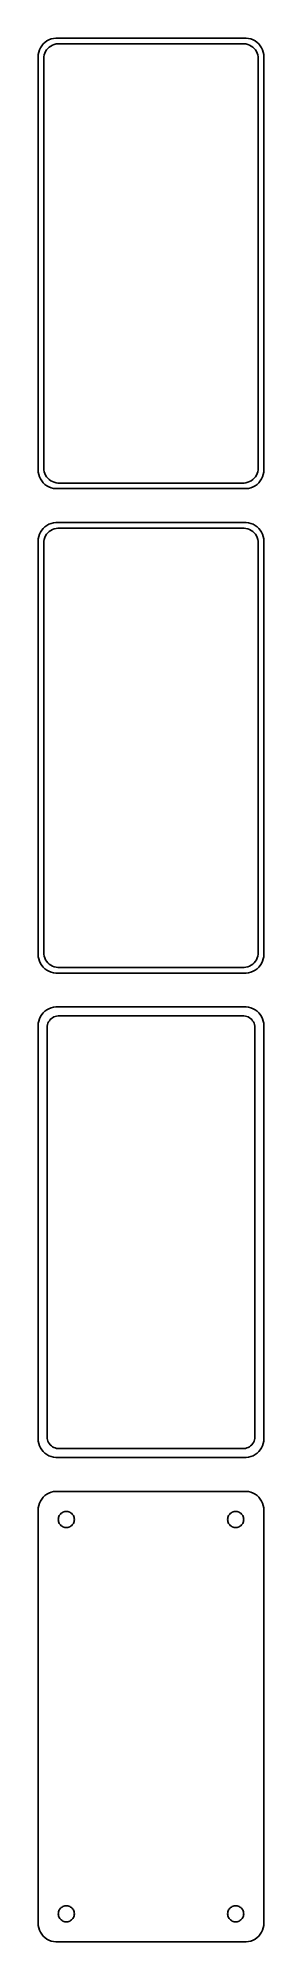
# Model space of a CAD drawing. Header units: metres. Extents: x -30 to 30, y 456 to 963.
import ezdxf

# ---------------------------------------------------------------- set-up
doc = ezdxf.new("R2010")
doc.units = ezdxf.units.M

msp = doc.modelspace()

# ---------------------------------------------------------------- linework, layer by layer
for p, q in [((-29.9606, 958.627), (-30, 958)), ((-29.8429, 959.243), (-29.9606, 958.627)), ((-29.6489, 959.841), (-29.8429, 959.243)), ((-29.3815, 960.409), (-29.6489, 959.841)), ((-29.0451, 960.939), (-29.3815, 960.409)), ((-28.6448, 961.423), (-29.0451, 960.939)), ((-28.1871, 961.853), (-28.6448, 961.423)), ((-28.4684, 958.001), (-28.3743, 958.495)), ((-28.3743, 958.495), (-28.2191, 958.972)), ((-28.2191, 958.972), (-28.0052, 959.427)), ((-27.6791, 962.222), (-28.1871, 961.853)), ((-28.0052, 959.427), (-27.7361, 959.851)), ((-27.7361, 959.851), (-27.4159, 960.238)), ((-27.1289, 962.524), (-27.6791, 962.222)), ((-27.4159, 960.238), (-27.0497, 960.582)), ((-26.5451, 962.755), (-27.1289, 962.524)), ((-27.0497, 960.582), (-26.6433, 960.877)), ((-26.6433, 960.877), (-26.2031, 961.119)), ((-25.9369, 962.911), (-26.5451, 962.755)), ((-26.2031, 961.119), (-25.7361, 961.304)), ((-25.3139, 962.99), (-25.9369, 962.911)), ((-25.7361, 961.304), (-25.2495, 961.429)), ((25.3139, 962.99), (-25.3139, 962.99)), ((-25.2495, 961.429), (-24.7512, 961.492)), ((-24.7512, 961.492), (24.7512, 961.492)), ((24.7512, 961.492), (25.2495, 961.429)), ((25.2495, 961.429), (25.7361, 961.304)), ((25.9369, 962.911), (25.3139, 962.99)), ((25.7361, 961.304), (26.2031, 961.119)), ((26.5451, 962.755), (25.9369, 962.911)), ((26.2031, 961.119), (26.6433, 960.877)), ((27.1289, 962.524), (26.5451, 962.755)), ((26.6433, 960.877), (27.0497, 960.582)), ((27.0497, 960.582), (27.4159, 960.238)), ((27.6791, 962.222), (27.1289, 962.524)), ((27.4159, 960.238), (27.7361, 959.851)), ((28.1871, 961.853), (27.6791, 962.222)), ((27.7361, 959.851), (28.0052, 959.427)), ((28.0052, 959.427), (28.2191, 958.972)), ((28.6448, 961.423), (28.1871, 961.853)), ((28.2191, 958.972), (28.3743, 958.495)), ((28.3743, 958.495), (28.4684, 958.001)), ((29.0451, 960.939), (28.6448, 961.423)), ((29.3815, 960.409), (29.0451, 960.939)), ((29.6489, 959.841), (29.3815, 960.409)), ((29.8429, 959.243), (29.6489, 959.841)), ((29.9606, 958.627), (29.8429, 959.243)), ((30, 958), (29.9606, 958.627)), ((-30, 958), (-30, 848)), ((-28.5, 957.5), (-28.4684, 958.001)), ((-28.5, 848.5), (-28.5, 957.5)), ((28.4684, 958.001), (28.5, 957.5)), ((28.5, 957.5), (28.5, 848.5)), ((30, 848), (30, 958)), ((-30, 848), (-29.9606, 847.373)), ((-29.9606, 847.373), (-29.8429, 846.757)), ((-29.8429, 846.757), (-29.6489, 846.159)), ((-28.4684, 847.999), (-28.5, 848.5)), ((-28.3743, 847.505), (-28.4684, 847.999)), ((-28.2191, 847.028), (-28.3743, 847.505)), ((-28.0052, 846.573), (-28.2191, 847.028)), ((28.2191, 847.028), (28.0052, 846.573)), ((28.3743, 847.505), (28.2191, 847.028)), ((28.4684, 847.999), (28.3743, 847.505)), ((28.5, 848.5), (28.4684, 847.999)), ((29.6489, 846.159), (29.8429, 846.757)), ((29.8429, 846.757), (29.9606, 847.373)), ((29.9606, 847.373), (30, 848)), ((-29.6489, 846.159), (-29.3815, 845.591)), ((-29.3815, 845.591), (-29.0451, 845.061)), ((-29.0451, 845.061), (-28.6448, 844.577)), ((-28.6448, 844.577), (-28.1871, 844.147)), ((-28.1871, 844.147), (-27.6791, 843.778)), ((-27.7361, 846.149), (-28.0052, 846.573)), ((-27.4159, 845.762), (-27.7361, 846.149)), ((-27.6791, 843.778), (-27.1289, 843.476)), ((-27.0497, 845.418), (-27.4159, 845.762)), ((-27.1289, 843.476), (-26.5451, 843.245)), ((-26.6433, 845.123), (-27.0497, 845.418)), ((-26.2031, 844.881), (-26.6433, 845.123)), ((-26.5451, 843.245), (-25.9369, 843.089)), ((-25.7361, 844.696), (-26.2031, 844.881)), ((-25.9369, 843.089), (-25.3139, 843.01)), ((-25.2495, 844.571), (-25.7361, 844.696)), ((-25.3139, 843.01), (25.3139, 843.01)), ((-24.7512, 844.508), (-25.2495, 844.571)), ((24.7512, 844.508), (-24.7512, 844.508)), ((25.2495, 844.571), (24.7512, 844.508)), ((25.7361, 844.696), (25.2495, 844.571)), ((25.3139, 843.01), (25.9369, 843.089)), ((26.2031, 844.881), (25.7361, 844.696)), ((25.9369, 843.089), (26.5451, 843.245)), ((26.6433, 845.123), (26.2031, 844.881)), ((26.5451, 843.245), (27.1289, 843.476)), ((27.0497, 845.418), (26.6433, 845.123)), ((27.4159, 845.762), (27.0497, 845.418)), ((27.1289, 843.476), (27.6791, 843.778)), ((27.7361, 846.149), (27.4159, 845.762)), ((27.6791, 843.778), (28.1871, 844.147)), ((28.0052, 846.573), (27.7361, 846.149)), ((28.1871, 844.147), (28.6448, 844.577)), ((28.6448, 844.577), (29.0451, 845.061)), ((29.0451, 845.061), (29.3815, 845.591)), ((29.3815, 845.591), (29.6489, 846.159)), ((-29.0451, 831.939), (-29.3815, 831.409)), ((-28.6448, 832.423), (-29.0451, 831.939)), ((-28.1871, 832.853), (-28.6448, 832.423)), ((-27.6791, 833.222), (-28.1871, 832.853)), ((-27.1289, 833.524), (-27.6791, 833.222)), ((-27.4159, 831.238), (-27.0497, 831.582)), ((-26.5451, 833.755), (-27.1289, 833.524)), ((-27.0497, 831.582), (-26.6433, 831.877)), ((-26.6433, 831.877), (-26.2031, 832.119)), ((-25.9369, 833.911), (-26.5451, 833.755)), ((-26.2031, 832.119), (-25.7361, 832.304)), ((-25.3139, 833.99), (-25.9369, 833.911)), ((-25.7361, 832.304), (-25.2495, 832.429)), ((25.3139, 833.99), (-25.3139, 833.99)), ((-25.2495, 832.429), (-24.7512, 832.492)), ((-24.7512, 832.492), (24.7512, 832.492)), ((24.7512, 832.492), (25.2495, 832.429)), ((25.2495, 832.429), (25.7361, 832.304)), ((25.9369, 833.911), (25.3139, 833.99)), ((25.7361, 832.304), (26.2031, 832.119)), ((26.5451, 833.755), (25.9369, 833.911)), ((26.2031, 832.119), (26.6433, 831.877)), ((27.1289, 833.524), (26.5451, 833.755)), ((26.6433, 831.877), (27.0497, 831.582)), ((27.0497, 831.582), (27.4159, 831.238)), ((27.6791, 833.222), (27.1289, 833.524)), ((28.1871, 832.853), (27.6791, 833.222)), ((28.6448, 832.423), (28.1871, 832.853)), ((29.0451, 831.939), (28.6448, 832.423)), ((29.3815, 831.409), (29.0451, 831.939)), ((-29.9606, 829.627), (-30, 829)), ((-30, 829), (-30, 719)), ((-29.8429, 830.243), (-29.9606, 829.627)), ((-29.6489, 830.841), (-29.8429, 830.243)), ((-29.3815, 831.409), (-29.6489, 830.841)), ((-28.5, 828.5), (-28.4684, 829.001)), ((-28.5, 719.5), (-28.5, 828.5)), ((-28.4684, 829.001), (-28.3743, 829.495)), ((-28.3743, 829.495), (-28.2191, 829.972)), ((-28.2191, 829.972), (-28.0052, 830.427)), ((-28.0052, 830.427), (-27.7361, 830.851)), ((-27.7361, 830.851), (-27.4159, 831.238)), ((27.4159, 831.238), (27.7361, 830.851)), ((27.7361, 830.851), (28.0052, 830.427)), ((28.0052, 830.427), (28.2191, 829.972)), ((28.2191, 829.972), (28.3743, 829.495)), ((28.3743, 829.495), (28.4684, 829.001)), ((28.4684, 829.001), (28.5, 828.5)), ((28.5, 828.5), (28.5, 719.5)), ((29.6489, 830.841), (29.3815, 831.409)), ((29.8429, 830.243), (29.6489, 830.841)), ((29.9606, 829.627), (29.8429, 830.243)), ((30, 829), (29.9606, 829.627)), ((30, 719), (30, 829)), ((-30, 719), (-29.9606, 718.373)), ((-29.9606, 718.373), (-29.8429, 717.757)), ((-29.8429, 717.757), (-29.6489, 717.159)), ((-29.6489, 717.159), (-29.3815, 716.591)), ((-29.3815, 716.591), (-29.0451, 716.061)), ((-29.0451, 716.061), (-28.6448, 715.577)), ((-28.6448, 715.577), (-28.1871, 715.147)), ((-28.4684, 718.999), (-28.5, 719.5)), ((-28.3743, 718.505), (-28.4684, 718.999)), ((-28.2191, 718.028), (-28.3743, 718.505)), ((-28.0052, 717.573), (-28.2191, 718.028)), ((-28.1871, 715.147), (-27.6791, 714.778)), ((-27.7361, 717.149), (-28.0052, 717.573)), ((-27.4159, 716.762), (-27.7361, 717.149)), ((-27.0497, 716.418), (-27.4159, 716.762)), ((-26.6433, 716.123), (-27.0497, 716.418)), ((-26.2031, 715.881), (-26.6433, 716.123)), ((-25.7361, 715.696), (-26.2031, 715.881)), ((-25.2495, 715.571), (-25.7361, 715.696)), ((-24.7512, 715.508), (-25.2495, 715.571)), ((24.7512, 715.508), (-24.7512, 715.508)), ((25.2495, 715.571), (24.7512, 715.508)), ((25.7361, 715.696), (25.2495, 715.571)), ((26.2031, 715.881), (25.7361, 715.696)), ((26.6433, 716.123), (26.2031, 715.881)), ((27.0497, 716.418), (26.6433, 716.123)), ((27.4159, 716.762), (27.0497, 716.418)), ((27.7361, 717.149), (27.4159, 716.762)), ((27.6791, 714.778), (28.1871, 715.147)), ((28.0052, 717.573), (27.7361, 717.149)), ((28.2191, 718.028), (28.0052, 717.573)), ((28.1871, 715.147), (28.6448, 715.577)), ((28.3743, 718.505), (28.2191, 718.028)), ((28.4684, 718.999), (28.3743, 718.505)), ((28.5, 719.5), (28.4684, 718.999)), ((28.6448, 715.577), (29.0451, 716.061)), ((29.0451, 716.061), (29.3815, 716.591)), ((29.3815, 716.591), (29.6489, 717.159)), ((29.6489, 717.159), (29.8429, 717.757)), ((29.8429, 717.757), (29.9606, 718.373)), ((29.9606, 718.373), (30, 719)), ((-27.6791, 714.778), (-27.1289, 714.476)), ((-27.1289, 714.476), (-26.5451, 714.245)), ((-26.5451, 714.245), (-25.9369, 714.089)), ((-25.9369, 714.089), (-25.3139, 714.01)), ((-25.3139, 714.01), (25.3139, 714.01)), ((25.3139, 714.01), (25.9369, 714.089)), ((25.9369, 714.089), (26.5451, 714.245)), ((26.5451, 714.245), (27.1289, 714.476)), ((27.1289, 714.476), (27.6791, 714.778)), ((-26.5451, 704.755), (-27.1289, 704.524)), ((-25.9369, 704.911), (-26.5451, 704.755)), ((-25.3139, 704.99), (-25.9369, 704.911)), ((25.3139, 704.99), (-25.3139, 704.99)), ((25.9369, 704.911), (25.3139, 704.99)), ((26.5451, 704.755), (25.9369, 704.911)), ((27.1289, 704.524), (26.5451, 704.755)), ((-29.9606, 700.627), (-30, 700)), ((-30, 700), (-30, 590)), ((-29.8429, 701.243), (-29.9606, 700.627)), ((-29.6489, 701.841), (-29.8429, 701.243)), ((-29.3815, 702.409), (-29.6489, 701.841)), ((-29.0451, 702.939), (-29.3815, 702.409)), ((-28.6448, 703.423), (-29.0451, 702.939)), ((-28.1871, 703.853), (-28.6448, 703.423)), ((-27.6791, 704.222), (-28.1871, 703.853)), ((-27.1289, 704.524), (-27.6791, 704.222)), ((-27.6129, 699.5), (-27.5884, 699.89)), ((-27.5884, 699.89), (-27.5151, 700.274)), ((-27.5151, 700.274), (-27.3943, 700.646)), ((-27.3943, 700.646), (-27.2279, 701)), ((-27.2279, 701), (-27.0184, 701.33)), ((-27.0184, 701.33), (-26.7692, 701.631)), ((-26.7692, 701.631), (-26.4842, 701.899)), ((-26.4842, 701.899), (-26.168, 702.128)), ((-26.168, 702.128), (-25.8254, 702.317)), ((-25.8254, 702.317), (-25.4619, 702.461)), ((-25.4619, 702.461), (-25.0833, 702.558)), ((-25.0833, 702.558), (-24.6954, 702.607)), ((-24.6954, 702.607), (24.6954, 702.607)), ((24.6954, 702.607), (25.0833, 702.558)), ((25.0833, 702.558), (25.4619, 702.461)), ((25.4619, 702.461), (25.8254, 702.317)), ((25.8254, 702.317), (26.168, 702.128)), ((26.168, 702.128), (26.4842, 701.899)), ((26.4842, 701.899), (26.7692, 701.631)), ((26.7692, 701.631), (27.0184, 701.33)), ((27.0184, 701.33), (27.2279, 701)), ((27.6791, 704.222), (27.1289, 704.524)), ((27.2279, 701), (27.3943, 700.646)), ((27.3943, 700.646), (27.5151, 700.274)), ((27.5151, 700.274), (27.5884, 699.89)), ((27.5884, 699.89), (27.6129, 699.5)), ((28.1871, 703.853), (27.6791, 704.222)), ((28.6448, 703.423), (28.1871, 703.853)), ((29.0451, 702.939), (28.6448, 703.423)), ((29.3815, 702.409), (29.0451, 702.939)), ((29.6489, 701.841), (29.3815, 702.409)), ((29.8429, 701.243), (29.6489, 701.841)), ((29.9606, 700.627), (29.8429, 701.243)), ((30, 700), (29.9606, 700.627)), ((30, 590), (30, 700)), ((-27.6129, 590.5), (-27.6129, 699.5)), ((27.6129, 699.5), (27.6129, 590.5)), ((-30, 590), (-29.9606, 589.373)), ((-29.9606, 589.373), (-29.8429, 588.757)), ((-29.8429, 588.757), (-29.6489, 588.159)), ((-29.6489, 588.159), (-29.3815, 587.591)), ((-27.5884, 590.11), (-27.6129, 590.5)), ((-27.5151, 589.726), (-27.5884, 590.11)), ((-27.3943, 589.354), (-27.5151, 589.726)), ((-27.2279, 589), (-27.3943, 589.354)), ((-27.0184, 588.67), (-27.2279, 589)), ((-26.7692, 588.369), (-27.0184, 588.67)), ((-26.4842, 588.101), (-26.7692, 588.369)), ((-26.168, 587.872), (-26.4842, 588.101)), ((26.4842, 588.101), (26.168, 587.872)), ((26.7692, 588.369), (26.4842, 588.101)), ((27.0184, 588.67), (26.7692, 588.369)), ((27.2279, 589), (27.0184, 588.67)), ((27.3943, 589.354), (27.2279, 589)), ((27.5151, 589.726), (27.3943, 589.354)), ((27.5884, 590.11), (27.5151, 589.726)), ((27.6129, 590.5), (27.5884, 590.11)), ((29.3815, 587.591), (29.6489, 588.159)), ((29.6489, 588.159), (29.8429, 588.757)), ((29.8429, 588.757), (29.9606, 589.373)), ((29.9606, 589.373), (30, 590)), ((-29.3815, 587.591), (-29.0451, 587.061)), ((-29.0451, 587.061), (-28.6448, 586.577)), ((-28.6448, 586.577), (-28.1871, 586.147)), ((-28.1871, 586.147), (-27.6791, 585.778)), ((-27.6791, 585.778), (-27.1289, 585.476)), ((-27.1289, 585.476), (-26.5451, 585.245)), ((-26.5451, 585.245), (-25.9369, 585.089)), ((-25.8254, 587.683), (-26.168, 587.872)), ((-25.9369, 585.089), (-25.3139, 585.01)), ((-25.4619, 587.539), (-25.8254, 587.683)), ((-25.0833, 587.442), (-25.4619, 587.539)), ((-25.3139, 585.01), (25.3139, 585.01)), ((-24.6954, 587.393), (-25.0833, 587.442)), ((24.6954, 587.393), (-24.6954, 587.393)), ((25.0833, 587.442), (24.6954, 587.393)), ((25.4619, 587.539), (25.0833, 587.442)), ((25.3139, 585.01), (25.9369, 585.089)), ((25.8254, 587.683), (25.4619, 587.539)), ((26.168, 587.872), (25.8254, 587.683)), ((25.9369, 585.089), (26.5451, 585.245)), ((26.5451, 585.245), (27.1289, 585.476)), ((27.1289, 585.476), (27.6791, 585.778)), ((27.6791, 585.778), (28.1871, 586.147)), ((28.1871, 586.147), (28.6448, 586.577)), ((28.6448, 586.577), (29.0451, 587.061)), ((29.0451, 587.061), (29.3815, 587.591)), ((-29.3815, 573.409), (-29.6489, 572.841)), ((-29.0451, 573.939), (-29.3815, 573.409)), ((-28.6448, 574.423), (-29.0451, 573.939)), ((-28.1871, 574.853), (-28.6448, 574.423)), ((-27.6791, 575.222), (-28.1871, 574.853)), ((-27.1289, 575.524), (-27.6791, 575.222)), ((-26.5451, 575.755), (-27.1289, 575.524)), ((-25.9369, 575.911), (-26.5451, 575.755)), ((-25.3139, 575.99), (-25.9369, 575.911)), ((25.3139, 575.99), (-25.3139, 575.99)), ((25.9369, 575.911), (25.3139, 575.99)), ((26.5451, 575.755), (25.9369, 575.911)), ((27.1289, 575.524), (26.5451, 575.755)), ((27.6791, 575.222), (27.1289, 575.524)), ((28.1871, 574.853), (27.6791, 575.222)), ((28.6448, 574.423), (28.1871, 574.853)), ((29.0451, 573.939), (28.6448, 574.423)), ((29.3815, 573.409), (29.0451, 573.939)), ((29.6489, 572.841), (29.3815, 573.409)), ((-29.9606, 571.627), (-30, 571)), ((-30, 571), (-30, 461)), ((-29.8429, 572.243), (-29.9606, 571.627)), ((-29.6489, 572.841), (-29.8429, 572.243)), ((-24.6353, 568.5), (-24.6185, 568.768)), ((-24.6185, 568.232), (-24.6353, 568.5)), ((-24.6185, 568.768), (-24.5682, 569.031)), ((-24.5682, 567.969), (-24.6185, 568.232)), ((-24.5682, 569.031), (-24.4853, 569.286)), ((-24.4853, 567.714), (-24.5682, 567.969)), ((-24.4853, 569.286), (-24.3712, 569.529)), ((-24.3712, 569.529), (-24.2275, 569.755)), ((-24.2275, 569.755), (-24.0565, 569.962)), ((-24.0565, 569.962), (-23.8611, 570.145)), ((-23.8611, 570.145), (-23.6441, 570.303)), ((-23.6441, 570.303), (-23.4091, 570.432)), ((-23.4091, 570.432), (-23.1598, 570.531)), ((-23.1598, 570.531), (-22.9001, 570.597)), ((-22.9001, 570.597), (-22.6341, 570.631)), ((-22.6341, 570.631), (-22.3659, 570.631)), ((-22.3659, 570.631), (-22.0999, 570.597)), ((-22.0999, 570.597), (-21.8401, 570.531)), ((-21.8401, 570.531), (-21.5908, 570.432)), ((-21.5908, 570.432), (-21.3559, 570.303)), ((-21.3559, 570.303), (-21.1389, 570.145)), ((-21.1389, 570.145), (-20.9434, 569.962)), ((-20.9434, 569.962), (-20.7725, 569.755)), ((-20.7725, 569.755), (-20.6288, 569.529)), ((-20.6288, 569.529), (-20.5146, 569.286)), ((-20.5146, 569.286), (-20.4318, 569.031)), ((-20.4318, 567.969), (-20.5146, 567.714)), ((-20.4318, 569.031), (-20.3815, 568.768)), ((-20.3815, 568.232), (-20.4318, 567.969)), ((-20.3815, 568.768), (-20.3647, 568.5)), ((-20.3647, 568.5), (-20.3815, 568.232)), ((20.3647, 568.5), (20.3815, 568.768)), ((20.3815, 568.232), (20.3647, 568.5)), ((20.3815, 568.768), (20.4318, 569.031)), ((20.4318, 567.969), (20.3815, 568.232)), ((20.4318, 569.031), (20.5146, 569.286)), ((20.5146, 567.714), (20.4318, 567.969)), ((20.5146, 569.286), (20.6288, 569.529)), ((20.6288, 569.529), (20.7725, 569.755)), ((20.7725, 569.755), (20.9434, 569.962)), ((20.9434, 569.962), (21.1389, 570.145)), ((21.1389, 570.145), (21.3559, 570.303)), ((21.3559, 570.303), (21.5908, 570.432)), ((21.5908, 570.432), (21.8401, 570.531)), ((21.8401, 570.531), (22.0999, 570.597)), ((22.0999, 570.597), (22.3659, 570.631)), ((22.3659, 570.631), (22.6341, 570.631)), ((22.6341, 570.631), (22.9001, 570.597)), ((22.9001, 570.597), (23.1598, 570.531)), ((23.1598, 570.531), (23.4091, 570.432)), ((23.4091, 570.432), (23.6441, 570.303)), ((23.6441, 570.303), (23.8611, 570.145)), ((23.8611, 570.145), (24.0565, 569.962)), ((24.0565, 569.962), (24.2275, 569.755)), ((24.2275, 569.755), (24.3712, 569.529)), ((24.3712, 569.529), (24.4853, 569.286)), ((24.4853, 569.286), (24.5682, 569.031)), ((24.5682, 567.969), (24.4853, 567.714)), ((24.5682, 569.031), (24.6185, 568.768)), ((24.6185, 568.232), (24.5682, 567.969)), ((24.6185, 568.768), (24.6353, 568.5)), ((24.6353, 568.5), (24.6185, 568.232)), ((29.8429, 572.243), (29.6489, 572.841)), ((29.9606, 571.627), (29.8429, 572.243)), ((30, 571), (29.9606, 571.627)), ((30, 461), (30, 571)), ((-24.3712, 567.471), (-24.4853, 567.714)), ((-24.2275, 567.245), (-24.3712, 567.471)), ((-24.0565, 567.038), (-24.2275, 567.245)), ((-23.8611, 566.855), (-24.0565, 567.038)), ((-23.6441, 566.697), (-23.8611, 566.855)), ((-23.4091, 566.568), (-23.6441, 566.697)), ((-23.1598, 566.469), (-23.4091, 566.568)), ((-22.9001, 566.403), (-23.1598, 566.469)), ((-22.6341, 566.369), (-22.9001, 566.403)), ((-22.3659, 566.369), (-22.6341, 566.369)), ((-22.0999, 566.403), (-22.3659, 566.369)), ((-21.8401, 566.469), (-22.0999, 566.403)), ((-21.5908, 566.568), (-21.8401, 566.469)), ((-21.3559, 566.697), (-21.5908, 566.568)), ((-21.1389, 566.855), (-21.3559, 566.697)), ((-20.9434, 567.038), (-21.1389, 566.855)), ((-20.7725, 567.245), (-20.9434, 567.038)), ((-20.6288, 567.471), (-20.7725, 567.245)), ((-20.5146, 567.714), (-20.6288, 567.471)), ((20.6288, 567.471), (20.5146, 567.714)), ((20.7725, 567.245), (20.6288, 567.471)), ((20.9434, 567.038), (20.7725, 567.245)), ((21.1389, 566.855), (20.9434, 567.038)), ((21.3559, 566.697), (21.1389, 566.855)), ((21.5908, 566.568), (21.3559, 566.697)), ((21.8401, 566.469), (21.5908, 566.568)), ((22.0999, 566.403), (21.8401, 566.469)), ((22.3659, 566.369), (22.0999, 566.403)), ((22.6341, 566.369), (22.3659, 566.369)), ((22.9001, 566.403), (22.6341, 566.369)), ((23.1598, 566.469), (22.9001, 566.403)), ((23.4091, 566.568), (23.1598, 566.469)), ((23.6441, 566.697), (23.4091, 566.568)), ((23.8611, 566.855), (23.6441, 566.697)), ((24.0565, 567.038), (23.8611, 566.855)), ((24.2275, 567.245), (24.0565, 567.038)), ((24.3712, 567.471), (24.2275, 567.245)), ((24.4853, 567.714), (24.3712, 567.471)), ((-24.6353, 463.5), (-24.6185, 463.768)), ((-24.6185, 463.232), (-24.6353, 463.5)), ((-24.6185, 463.768), (-24.5682, 464.031)), ((-24.5682, 462.969), (-24.6185, 463.232)), ((-24.5682, 464.031), (-24.4853, 464.286)), ((-24.4853, 462.714), (-24.5682, 462.969)), ((-24.4853, 464.286), (-24.3712, 464.529)), ((-24.3712, 462.471), (-24.4853, 462.714)), ((-24.3712, 464.529), (-24.2275, 464.755)), ((-24.2275, 462.245), (-24.3712, 462.471)), ((-24.2275, 464.755), (-24.0565, 464.962)), ((-24.0565, 462.038), (-24.2275, 462.245)), ((-24.0565, 464.962), (-23.8611, 465.145)), ((-23.8611, 461.855), (-24.0565, 462.038)), ((-23.8611, 465.145), (-23.6441, 465.303)), ((-23.6441, 461.697), (-23.8611, 461.855)), ((-23.6441, 465.303), (-23.4091, 465.432)), ((-23.4091, 461.568), (-23.6441, 461.697)), ((-23.4091, 465.432), (-23.1598, 465.531)), ((-23.1598, 461.469), (-23.4091, 461.568)), ((-23.1598, 465.531), (-22.9001, 465.597)), ((-22.9001, 461.403), (-23.1598, 461.469)), ((-22.9001, 465.597), (-22.6341, 465.631)), ((-22.6341, 461.369), (-22.9001, 461.403)), ((-22.6341, 465.631), (-22.3659, 465.631)), ((-22.3659, 461.369), (-22.6341, 461.369)), ((-22.3659, 465.631), (-22.0999, 465.597)), ((-22.0999, 461.403), (-22.3659, 461.369)), ((-22.0999, 465.597), (-21.8401, 465.531)), ((-21.8401, 461.469), (-22.0999, 461.403)), ((-21.8401, 465.531), (-21.5908, 465.432)), ((-21.5908, 461.568), (-21.8401, 461.469)), ((-21.5908, 465.432), (-21.3559, 465.303)), ((-21.3559, 461.697), (-21.5908, 461.568)), ((-21.3559, 465.303), (-21.1389, 465.145)), ((-21.1389, 461.855), (-21.3559, 461.697)), ((-21.1389, 465.145), (-20.9434, 464.962)), ((-20.9434, 462.038), (-21.1389, 461.855)), ((-20.9434, 464.962), (-20.7725, 464.755)), ((-20.7725, 462.245), (-20.9434, 462.038)), ((-20.7725, 464.755), (-20.6288, 464.529)), ((-20.6288, 462.471), (-20.7725, 462.245)), ((-20.6288, 464.529), (-20.5146, 464.286)), ((-20.5146, 462.714), (-20.6288, 462.471)), ((-20.5146, 464.286), (-20.4318, 464.031)), ((-20.4318, 462.969), (-20.5146, 462.714)), ((-20.4318, 464.031), (-20.3815, 463.768)), ((-20.3815, 463.232), (-20.4318, 462.969)), ((-20.3815, 463.768), (-20.3647, 463.5)), ((-20.3647, 463.5), (-20.3815, 463.232)), ((20.3647, 463.5), (20.3815, 463.768)), ((20.3815, 463.232), (20.3647, 463.5)), ((20.3815, 463.768), (20.4318, 464.031)), ((20.4318, 462.969), (20.3815, 463.232)), ((20.4318, 464.031), (20.5146, 464.286)), ((20.5146, 462.714), (20.4318, 462.969)), ((20.5146, 464.286), (20.6288, 464.529)), ((20.6288, 462.471), (20.5146, 462.714)), ((20.6288, 464.529), (20.7725, 464.755)), ((20.7725, 462.245), (20.6288, 462.471)), ((20.7725, 464.755), (20.9434, 464.962)), ((20.9434, 462.038), (20.7725, 462.245)), ((20.9434, 464.962), (21.1389, 465.145)), ((21.1389, 461.855), (20.9434, 462.038)), ((21.1389, 465.145), (21.3559, 465.303)), ((21.3559, 461.697), (21.1389, 461.855)), ((21.3559, 465.303), (21.5908, 465.432)), ((21.5908, 461.568), (21.3559, 461.697)), ((21.5908, 465.432), (21.8401, 465.531)), ((21.8401, 461.469), (21.5908, 461.568)), ((21.8401, 465.531), (22.0999, 465.597)), ((22.0999, 461.403), (21.8401, 461.469)), ((22.0999, 465.597), (22.3659, 465.631)), ((22.3659, 461.369), (22.0999, 461.403)), ((22.3659, 465.631), (22.6341, 465.631)), ((22.6341, 461.369), (22.3659, 461.369)), ((22.6341, 465.631), (22.9001, 465.597)), ((22.9001, 461.403), (22.6341, 461.369)), ((22.9001, 465.597), (23.1598, 465.531)), ((23.1598, 461.469), (22.9001, 461.403)), ((23.1598, 465.531), (23.4091, 465.432)), ((23.4091, 461.568), (23.1598, 461.469)), ((23.4091, 465.432), (23.6441, 465.303)), ((23.6441, 461.697), (23.4091, 461.568)), ((23.6441, 465.303), (23.8611, 465.145)), ((23.8611, 461.855), (23.6441, 461.697)), ((23.8611, 465.145), (24.0565, 464.962)), ((24.0565, 462.038), (23.8611, 461.855)), ((24.0565, 464.962), (24.2275, 464.755)), ((24.2275, 462.245), (24.0565, 462.038)), ((24.2275, 464.755), (24.3712, 464.529)), ((24.3712, 462.471), (24.2275, 462.245)), ((24.3712, 464.529), (24.4853, 464.286)), ((24.4853, 462.714), (24.3712, 462.471)), ((24.4853, 464.286), (24.5682, 464.031)), ((24.5682, 462.969), (24.4853, 462.714)), ((24.5682, 464.031), (24.6185, 463.768)), ((24.6185, 463.232), (24.5682, 462.969)), ((24.6185, 463.768), (24.6353, 463.5)), ((24.6353, 463.5), (24.6185, 463.232)), ((-30, 461), (-29.9606, 460.373)), ((-29.9606, 460.373), (-29.8429, 459.757)), ((-29.8429, 459.757), (-29.6489, 459.159)), ((-29.6489, 459.159), (-29.3815, 458.591)), ((-29.3815, 458.591), (-29.0451, 458.061)), ((-29.0451, 458.061), (-28.6448, 457.577)), ((-28.6448, 457.577), (-28.1871, 457.147)), ((-28.1871, 457.147), (-27.6791, 456.778)), ((-27.6791, 456.778), (-27.1289, 456.476)), ((-27.1289, 456.476), (-26.5451, 456.245)), ((26.5451, 456.245), (27.1289, 456.476)), ((27.1289, 456.476), (27.6791, 456.778)), ((27.6791, 456.778), (28.1871, 457.147)), ((28.1871, 457.147), (28.6448, 457.577)), ((28.6448, 457.577), (29.0451, 458.061)), ((29.0451, 458.061), (29.3815, 458.591)), ((29.3815, 458.591), (29.6489, 459.159)), ((29.6489, 459.159), (29.8429, 459.757)), ((29.8429, 459.757), (29.9606, 460.373)), ((29.9606, 460.373), (30, 461)), ((-26.5451, 456.245), (-25.9369, 456.089)), ((-25.9369, 456.089), (-25.3139, 456.01)), ((-25.3139, 456.01), (25.3139, 456.01)), ((25.3139, 456.01), (25.9369, 456.089)), ((25.9369, 456.089), (26.5451, 456.245))]:
    msp.add_line(p, q)

doc.saveas('drawing.dxf')
